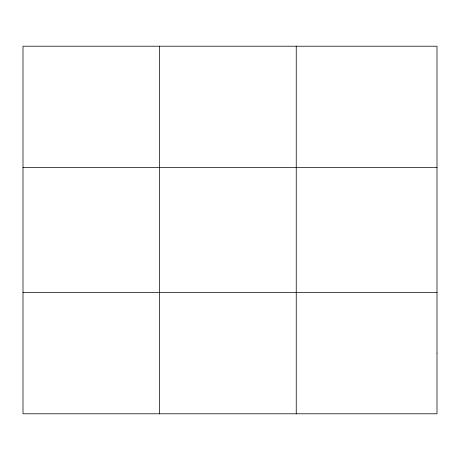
<?xml version="1.0" encoding="UTF-8"?>
<svg xmlns="http://www.w3.org/2000/svg" width="460" height="460" viewBox="0 0 460 460"><rect width="100%" height="100%" fill="white"/><g stroke="black" fill="none" stroke-linecap="round" stroke-linejoin="round"><path stroke-width="0.69" d="M159.62 413.793L159.62 46.207M296.24 413.793L296.24 46.207M23 167.509L437 167.509M23 292.491L437 292.491M437 353.142L437 413.793L23 413.793L23 46.207L437 46.207L437 353.142"/></g></svg>
